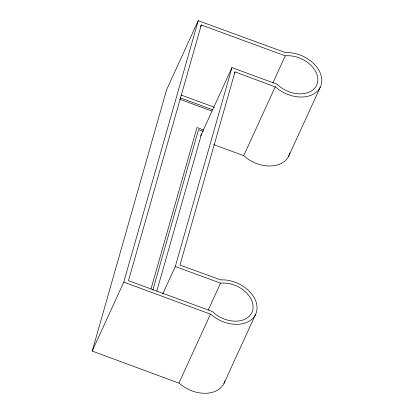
<?xml version="1.0" encoding="UTF-8"?>
<svg xmlns="http://www.w3.org/2000/svg" width="414" height="414" viewBox="0 0 414 414"><rect width="100%" height="100%" fill="white"/><g stroke="black" fill="none" stroke-linecap="round" stroke-linejoin="round"><path stroke-width="0.62" d="M224.905 381.025A28.98 20.565 24.6 0 1 208.144 393.129L206.441 393.264A28.98 20.565 24.6 0 1 179.319 383.286L92.208 351.051L166.645 89.657L198.218 20.7L285.432 52.578A28.98 20.565 24.6 0 1 321.207 84.766A28.98 20.565 24.6 0 1 275.62 87.028L234.997 71.891L234.464 73.061M92.208 351.051L123.781 282.094L198.218 20.7M200.604 136.051L231.933 67.627L277.199 84.275L278.26 85.279A24.84 17.626 24.6 0 0 317.331 83.338A24.84 17.626 24.6 0 0 286.669 55.755L285.287 55.859L201.282 24.964L128.464 280.682L212.47 311.576L213.531 312.58A24.84 17.626 24.6 0 0 236.777 321.129L238.236 321.016A24.84 17.626 24.6 0 0 246.309 292.667L245.186 291.601A24.84 17.626 24.6 0 0 221.94 283.057L220.558 283.16L175.293 266.512L162.718 293.981M151.001 288.993L196.976 127.533L203.584 129.965M152.828 290.09L198.513 129.665L203.341 131.44M156.797 291.177L201.577 133.929M175.293 266.512L231.933 67.627M234.997 71.891L179.976 265.1L220.703 279.88A28.98 20.565 24.6 0 1 247.826 289.852L249.135 291.094A28.98 20.565 24.6 0 1 239.716 324.172L238.014 324.307A28.98 20.565 24.6 0 1 210.892 314.329L123.781 282.094M200.479 26.719L201.282 24.964M272.981 82.743L285.287 55.859M289.857 152.844A28.98 20.565 24.6 0 1 271.744 165.926A28.98 20.565 24.6 0 1 244.053 155.985L243.711 155.664L275.284 86.707M208.252 310.045L220.558 283.16M178.983 382.966L210.555 314.009M288.667 156.233L320.234 87.276M223.938 383.535L255.505 314.578M181.203 95.049L214.442 107.273M180.043 97.761L212.729 109.782M179.769 99.231L211.916 111.055M213.65 144.61L243.711 155.664"/></g></svg>
